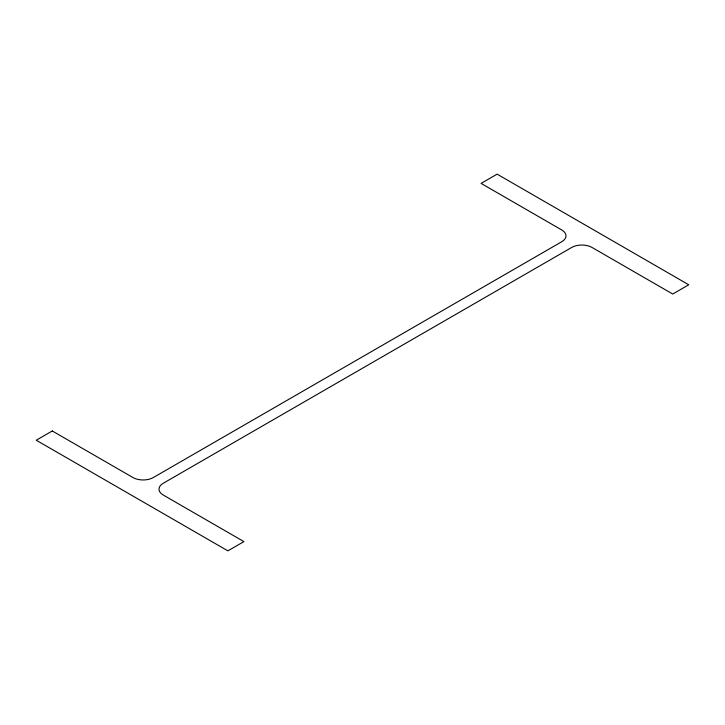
<?xml version="1.0" encoding="UTF-8"?>
<svg xmlns="http://www.w3.org/2000/svg" width="725" height="725" viewBox="0 0 725 725"><rect width="100%" height="100%" fill="white"/><g stroke="black" fill="none" stroke-linecap="round" stroke-linejoin="round"><path stroke-width="1.09" d="M52.282 430.967L36.25 440.22L227.877 550.855L243.908 541.602L163.234 495.03A14.4 8.31 0 0 1 163.234 483.276L571.69 247.461A14.4 8.31 0 0 1 592.044 247.461L672.718 294.033L688.75 284.78L497.123 174.145L481.092 183.398L561.766 229.97A14.4 8.31 0 0 1 561.766 241.724L153.31 477.539A14.4 8.31 0 0 1 132.956 477.539L52.282 430.967"/></g></svg>
